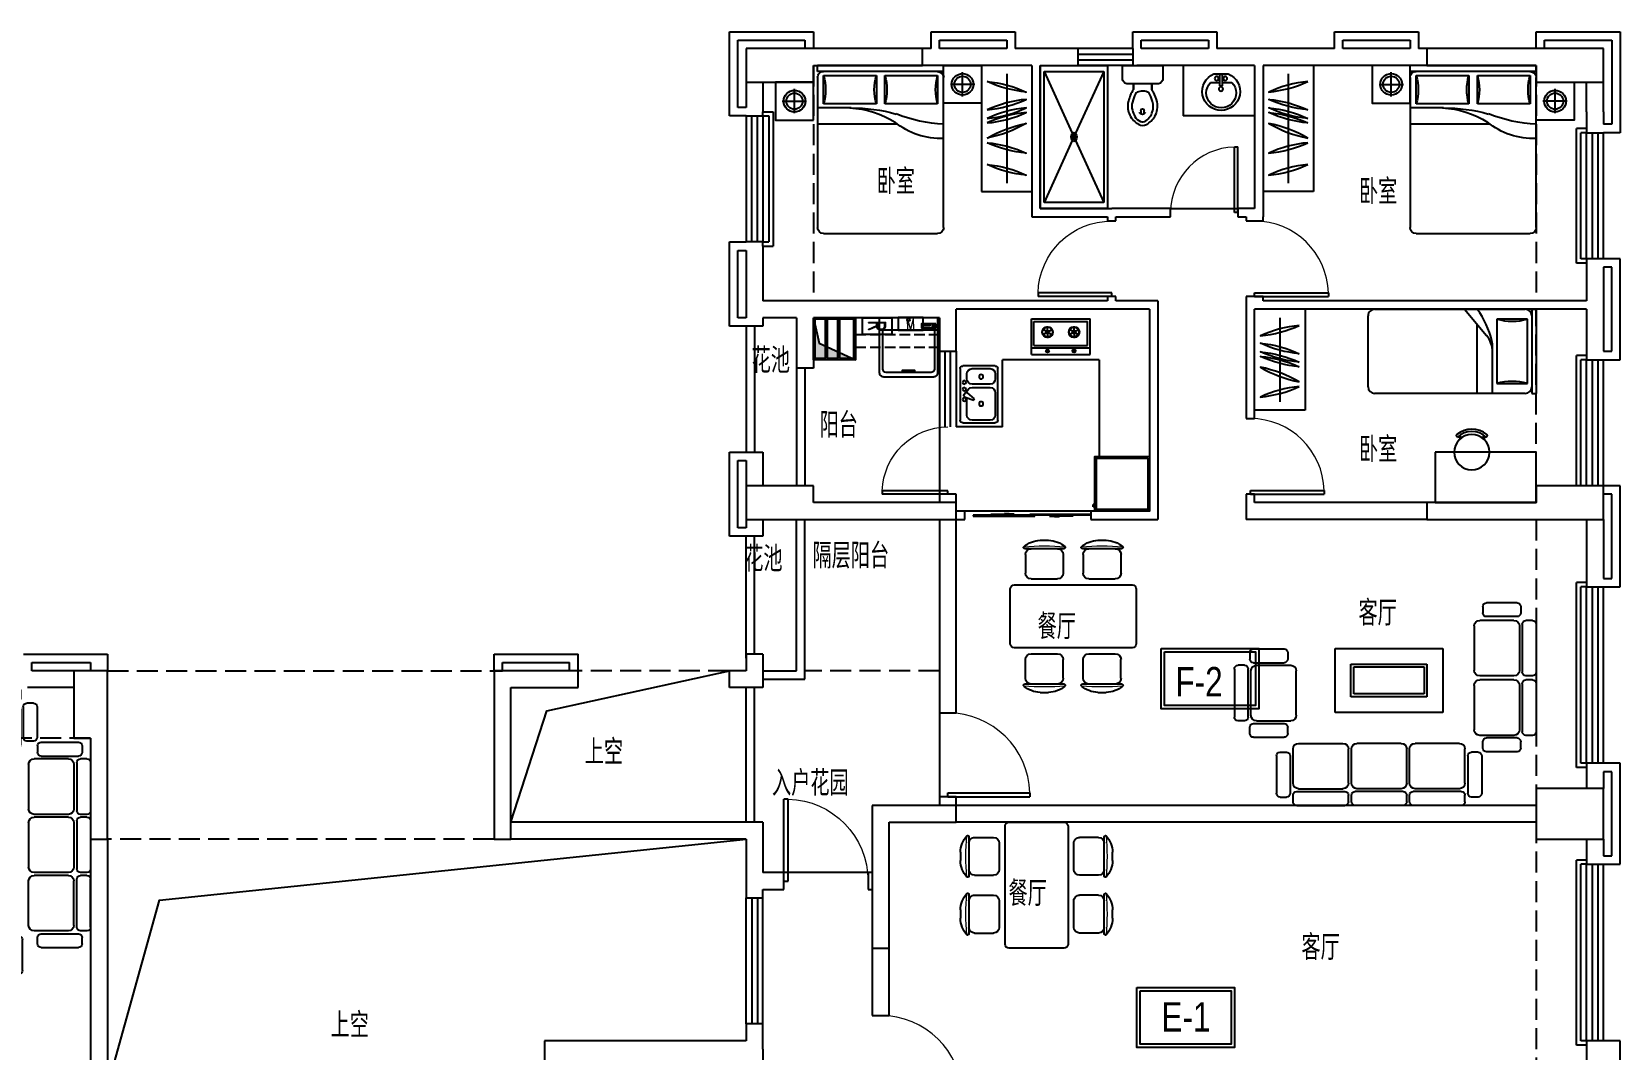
# Model space of a CAD drawing. Extents: x -455524 to -421924, y -543872 to -514072.
# Drawn here: x -443424 to -424524, y -526172 to -514072 of the extents above; entities that cross this region are included whole.
import ezdxf

# ---------------------------------------------------------------- set-up
doc = ezdxf.new("R2010")
doc.units = 0
doc.header["$LTSCALE"] = 1000
doc.header["$MEASUREMENT"] = 0
doc.linetypes.add('DASH', pattern=[0.35, 0.25, -0.1])
doc.layers.get('0').update_dxf_attribs({"linetype": 'CONTINUOUS'})
for name, color, linetype in [('COLUMN', 5, 'CONTINUOUS'), ('FUR', 8, 'CONTINUOUS'), ('LINE', 21, 'CONTINUOUS'), ('LVTRY', 8, 'CONTINUOUS'), ('R_NAME', 255, 'CONTINUOUS'), ('STAIR', 3, 'CONTINUOUS'), ('WALL', 2, 'CONTINUOUS'), ('wall2', 2, 'CONTINUOUS'), ('WINDOW', 3, 'CONTINUOUS'), ('家具', 145, 'CONTINUOUS'), ('户型编号', 7, 'CONTINUOUS'), ('拦杆', 3, 'CONTINUOUS'), ('热水器', 193, 'CONTINUOUS'), ('燃气表', 3, 'CONTINUOUS')]:
    doc.layers.add(name, color=color, linetype=linetype)
doc.styles.add('_ZBHZ', font='zbtxt.shx', dxfattribs={"width": 0.8, "bigfont": 'ZBHZ.shx'})
doc.styles.add('RMD', font='romand.shx', dxfattribs={"width": 0.85})
doc.styles.get("Standard").update_dxf_attribs({"font": 'GBENOR', "bigfont": 'GBCBIG'})

# ---------------------------------------------------------------- blocks, each defined once
blk = doc.blocks.new('A$C75AC3E41')
at = {"layer": 'FUR'}
for p, q in [((847, 3727), (847, 3650)), ((1463, 3771), (891, 3771)), ((1463, 3606), (891, 3606)), ((1507, 3727), (1507, 3650)), ((1554, 3727), (1554, 3650)), ((2170, 3771), (1598, 3771)), ((2170, 3606), (1598, 3606)), ((2214, 3727), (2214, 3650)), ((651, 3543), (651, 3180)), ((695, 3587), (772, 3587)), ((816, 3543), (816, 3180)), ((847, 3507), (847, 3100)), ((1441, 3573), (913, 3573)), ((1507, 3507), (1507, 3100)), ((1554, 3507), (1554, 3100)), ((2148, 3573), (1620, 3573)), ((2214, 3507), (2214, 3100)), ((2259, 3543), (2259, 3180)), ((2380, 3587), (2303, 3587)), ((2424, 3543), (2424, 3180)), ((114, 3079), (114, 3002)), ((603, 3123), (158, 3123)), ((647, 3079), (647, 3002)), ((695, 3136), (772, 3136)), ((1441, 3034), (913, 3034)), ((2148, 3034), (1620, 3034)), ((2380, 3136), (2303, 3136)), ((14, 2880), (14, 2308)), ((58, 2924), (135, 2924)), ((603, 2958), (158, 2958)), ((179, 2880), (179, 2308)), ((213, 2858), (213, 2330)), ((279, 2924), (686, 2924)), ((752, 2858), (752, 2330)), ((1119, 2659), (1119, 1380)), ((1881, 2659), (1119, 2659)), ((1881, 1380), (1881, 2659)), ((1306, 2472), (1306, 1567)), ((1694, 2472), (1306, 2472)), ((1694, 1567), (1694, 2472)), ((1339, 2439), (1339, 1600)), ((1661, 2439), (1339, 2439)), ((1661, 1600), (1661, 2439)), ((14, 2187), (14, 1615)), ((58, 2264), (135, 2264)), ((58, 2231), (135, 2231)), ((179, 2187), (179, 1615)), ((213, 2165), (213, 1637)), ((279, 2264), (686, 2264)), ((279, 2231), (686, 2231)), ((752, 2165), (752, 1637)), ((58, 1573), (135, 1573)), ((58, 1538), (135, 1538)), ((279, 1573), (686, 1573)), ((279, 1538), (686, 1538)), ((1306, 1567), (1694, 1567)), ((1339, 1600), (1661, 1600)), ((14, 922), (14, 1494)), ((179, 922), (179, 1494)), ((213, 944), (213, 1472)), ((752, 944), (752, 1472)), ((1119, 1380), (1881, 1380)), ((58, 878), (135, 878)), ((114, 724), (114, 801)), ((603, 845), (158, 845)), ((279, 878), (686, 878)), ((647, 724), (647, 801)), ((824, 408), (824, 771)), ((868, 815), (945, 815)), ((989, 408), (989, 771)), ((1020, 444), (1020, 851)), ((1086, 917), (1614, 917)), ((1680, 444), (1680, 851)), ((1711, 408), (1711, 771)), ((1832, 815), (1755, 815)), ((1876, 408), (1876, 771)), ((603, 680), (158, 680)), ((1086, 378), (1614, 378)), ((868, 364), (945, 364)), ((1020, 301), (1020, 224)), ((1064, 345), (1636, 345)), ((1680, 301), (1680, 224)), ((1832, 364), (1755, 364)), ((1636, 180), (1064, 180))]:
    blk.add_line(p, q, dxfattribs=at)
for centre, radius, start, end in [((891, 3727), 44, 90, 180), ((891, 3650), 44, 180, 270), ((1463, 3727), 44, 360, 90), ((1463, 3650), 44, 270, 360), ((1598, 3727), 44, 90, 180), ((1598, 3650), 44, 180, 270), ((2170, 3727), 44, 360, 90), ((2170, 3650), 44, 270, 360), ((695, 3543), 44, 90, 180), ((772, 3543), 44, 360, 90), ((913, 3507), 66, 90, 180), ((1441, 3507), 66, 360, 90), ((1620, 3507), 66, 90, 180), ((2148, 3507), 66, 360, 90), ((2303, 3543), 44, 90, 180), ((2380, 3543), 44, 360, 90), ((158, 3079), 44, 90, 180), ((603, 3079), 44, 360, 90), ((695, 3180), 44, 180, 270), ((772, 3180), 44, 270, 360), ((913, 3100), 66, 180, 270), ((1441, 3100), 66, 270, 360), ((1620, 3100), 66, 180, 270), ((2148, 3100), 66, 270, 360), ((2303, 3180), 44, 180, 270), ((2380, 3180), 44, 270, 360), ((58, 2880), 44, 90, 180), ((158, 3002), 44, 180, 270), ((135, 2880), 44, 360, 90), ((279, 2858), 66, 90, 180), ((603, 3002), 44, 270, 360), ((686, 2858), 66, 360, 90), ((58, 2308), 44, 180, 270), ((135, 2308), 44, 270, 360), ((279, 2330), 66, 180, 270), ((686, 2330), 66, 270, 360), ((58, 2187), 44, 90, 180), ((135, 2187), 44, 360, 90), ((279, 2165), 66, 90, 180), ((686, 2165), 66, 360, 90), ((58, 1617), 44, 180, 270), ((58, 1494), 44, 90, 180), ((135, 1617), 44, 270, 360), ((135, 1494), 44, 360, 90), ((279, 1639), 66, 180, 270), ((279, 1472), 66, 90, 180), ((686, 1639), 66, 270, 360), ((686, 1472), 66, 360, 90), ((58, 922), 44, 180, 270), ((158, 801), 44, 90, 180), ((135, 922), 44, 270, 360), ((279, 944), 66, 180, 270), ((603, 801), 44, 360, 90), ((686, 944), 66, 270, 360), ((868, 771), 44, 90, 180), ((945, 771), 44, 360, 90), ((1086, 851), 66, 90, 180), ((1614, 851), 66, 360, 90), ((1755, 771), 44, 90, 180), ((1832, 771), 44, 360, 90), ((158, 724), 44, 180, 270), ((603, 724), 44, 270, 360), ((868, 408), 44, 180, 270), ((945, 408), 44, 270, 360), ((1086, 444), 66, 180, 270), ((1614, 444), 66, 270, 360), ((1755, 408), 44, 180, 270), ((1832, 408), 44, 270, 360), ((1064, 301), 44, 90, 180), ((1064, 224), 44, 180, 270), ((1636, 301), 44, 360, 90), ((1636, 224), 44, 270, 360)]:
    blk.add_arc(centre, radius, start, end, dxfattribs=at)
blk = doc.blocks.new('$PLAN$00000313')
at = {"color": 0, "linetype": 'ByBlock'}
for p, q in [((-2000, 72), (-2000, 1428)), ((-1928, 1500), (-145, 1500)), ((-458, 1428), (-458, 801)), ((-120, 1428), (-458, 1428)), ((-120, 801), (-120, 1428)), ((-72, 1500), (-72, 0)), ((-72, 1500), (0, 1500)), ((0, 1500), (0, 0)), ((-699, 946), (-699, 0)), ((-458, 801), (-120, 801)), ((-458, 699), (-458, 72)), ((-120, 699), (-458, 699)), ((-120, 72), (-120, 699)), ((-506, 398), (-506, 0)), ((-145, 0), (-1928, 0)), ((-458, 72), (-120, 72)), ((-72, 0), (0, 0))]:
    blk.add_line(p, q, dxfattribs=at)
for centre, radius, start, end in [((-1928, 1428), 72.3, 90, 180), ((-18, 1464), 852, 177.5673, 219.5461), ((1073, 1581), 1773, 182.616, 201.4069), ((-289, 2006), 602, 253.7398, 286.2602), ((-145, 1428), 72.3, 0, 90), ((-1574, 344), 1069, 2.229, 32.7075), ((-2367, 420), 1861, 359.3228, 16.0392), ((-289, 223), 602, 73.7398, 106.2602), ((-289, 1277), 602, 253.7398, 286.2602), ((-1928, 72), 72.3, 180, 270), ((-289, -506), 602, 73.7398, 106.2602), ((-145, 72), 72.3, 270, 0)]:
    blk.add_arc(centre, radius, start, end, dxfattribs=at)
blk = doc.blocks.new('$plan$00000279')
for p, q in [((-569, 821), (-109, 821)), ((-389, 921), (-290, 921)), ((117, 821), (577, 821)), ((298, 921), (397, 921)), ((-564, 754), (-564, 529)), ((-114, 754), (-114, 529)), ((122, 754), (122, 529)), ((572, 754), (572, 529)), ((704, 392), (-696, 392)), ((-497, 461), (-182, 461)), ((190, 461), (505, 461)), ((-746, 342), (-746, -308)), ((754, -308), (754, 342)), ((-696, -358), (704, -358)), ((-564, -720), (-564, -495)), ((-182, -427), (-497, -427)), ((-114, -720), (-114, -495)), ((122, -720), (122, -495)), ((505, -427), (190, -427)), ((572, -720), (572, -495)), ((-109, -787), (-569, -787)), ((-290, -887), (-389, -887)), ((577, -787), (117, -787)), ((397, -887), (298, -887))]:
    blk.add_line(p, q)
for centre, radius, start, end in [((-579, 837), 10, 130.7265, 202.67), ((-569, 841), 20, 202.67, 270), ((-379, 606), 316, 91.7651, 130.7265), ((-497, 754), 67.5, 90, 180), ((-300, 606), 316, 49.2735, 88.2349), ((-182, 754), 67.5, 0, 90), ((-109, 841), 20, 270, 337.33), ((-100, 837), 10, 337.33, 49.2735), ((108, 837), 10, 130.7265, 202.67), ((117, 841), 20, 202.67, 270), ((307, 606), 316, 91.7651, 130.7265), ((190, 754), 67.5, 90, 180), ((387, 606), 316, 49.2735, 88.2349), ((505, 754), 67.5, 0, 90), ((577, 841), 20, 270, 337.33), ((587, 837), 10, 337.33, 49.2735), ((-696, 342), 50, 90, 180), ((-497, 529), 67.5, 180, 270), ((-182, 529), 67.5, 270, 0), ((190, 529), 67.5, 180, 270), ((505, 529), 67.5, 270, 0), ((704, 342), 50, 0, 90), ((-696, -308), 50, 180, 270), ((704, -308), 50, 270, 0), ((-497, -495), 67.5, 90, 180), ((-182, -495), 67.5, 0, 90), ((190, -495), 67.5, 90, 180), ((505, -495), 67.5, 0, 90), ((-497, -720), 67.5, 180, 270), ((-182, -720), 67.5, 270, 0), ((190, -720), 67.5, 180, 270), ((505, -720), 67.5, 270, 0), ((-579, -803), 10, 157.33, 229.2735), ((-569, -807), 20, 90, 157.33), ((-379, -572), 316, 229.2735, 268.2349), ((-300, -572), 316, 271.7651, 310.7265), ((-109, -807), 20, 22.67, 90), ((-100, -803), 10, 310.7265, 22.67), ((108, -803), 10, 157.33, 229.2735), ((117, -807), 20, 90, 157.33), ((307, -572), 316, 229.2735, 268.2349), ((387, -572), 316, 271.7651, 310.7265), ((577, -807), 20, 22.67, 90), ((587, -803), 10, 310.7265, 22.67)]:
    blk.add_arc(centre, radius, start, end)
at = {"lineweight": 13}
for centre, start, end in [((-339, -1857), 84.8023, 95.1977), ((347, -1857), 84.8023, 95.1977), ((-339, 1890), 264.8023, 275.1977), ((347, 1890), 264.8023, 275.1977)]:
    blk.add_arc(centre, 2713, start, end, dxfattribs=at)
at = {"width": 0.8, "flags": 9}
for tag in ['XSIZE', 'YSIZE']:
    blk.add_attdef(tag, (0, 0), '', height=0.5, dxfattribs=at)
blk = doc.blocks.new('$plan$00000379')
for p, q in [((-575, 18), (-536, 18)), ((-572, 18), (-572, 18)), ((-536, -22), (-576, -21))]:
    blk.add_line(p, q)
for points in [[(-155, 240, 0.414214), (-220, 175, 0.414214)], [(-220, -175, 0.414214), (-155, -240, 0.414214)]]:
    blk.add_lwpolyline(points, format="xyb")
for points in [[(0, 240), (-155, 240)], [(0, -240), (0, 240)], [(-220, 110), (-285, 110)], [(-220, 175), (-220, -175)], [(-285, -110), (-220, -110)], [(-155, -240), (0, -240)]]:
    blk.add_lwpolyline(points)
for points in [[(-285, -110, -0.082371), (-434, -171, -0.174047), (-592, -152, -0.152847), (-702, -46, -0.25487), (-702, 46, -0.135193), (-607, 144, -0.19268), (-434, 171, -0.066715), (-320, 128, 0.008412), (-285, 110), (-220, 110), (-220, -110)], [(-307, -1, -0.073764), (-317, -64, -0.219411), (-337, -85, -0.018016), (-436, -122, -0.163008), (-533, -122, -0.084559), (-606, -92, -0.185519), (-666, -26, -0.252786), (-658, 39, -0.083694), (-606, 90, -0.078323), (-556, 115, -0.086951), (-477, 126, -0.071278), (-416, 114, -0.021719), (-371, 97, 0.016169), (-337, 83, -0.158768), (-324, 73, -0.168814), (-308, 12)]]:
    blk.add_lwpolyline(points, format="xyb", close=True)
for centre, radius, start, end in [((-549, -3), 33.2, 100.0495, 259.9505), ((-536, -2), 20, 270, 90)]:
    blk.add_arc(centre, radius, start, end)
blk = doc.blocks.new('$plan$00001628')
for p, q in [((-20, 0), (20, 0)), ((20, 0), (20, -150)), ((-23, -104), (-144, -104)), ((-20, -150), (-20, 0)), ((20, -150), (-20, -150)), ((136, -104), (24, -104))]:
    blk.add_line(p, q)
blk.add_lwpolyline([(-97, 9, 5.110404), (92, 9)], format="xyb", close=True)
for centre, radius in [((-57, -52), 26.7), ((0, -190), 27.8), ((57, -52), 26.7)]:
    blk.add_circle(centre, radius)
blk.add_arc((-4, -243), 197, 135.2527, 44.7473)
blk = doc.blocks.new('bed')
at = {"layer": '家具'}
for p, q in [((3756605, -1061231), (3756605, -1060231)), ((3756657, -1060231), (3756605, -1060231)), ((3756657, -1061231), (3756657, -1060231)), ((3756735, -1060231), (3758527, -1060231)), ((3757124, -1060231), (3757124, -1060782)), ((3757306, -1060231), (3757306, -1061049)), ((3756709, -1060348), (3756709, -1061114)), ((3757072, -1060348), (3756709, -1060348)), ((3757072, -1061114), (3757072, -1060348)), ((3758605, -1060309), (3758605, -1061153)), ((3757458, -1061231), (3757198, -1060921)), ((3756657, -1061231), (3756605, -1061231)), ((3756709, -1061114), (3757072, -1061114)), ((3758527, -1061231), (3756735, -1061231))]:
    blk.add_line(p, q, dxfattribs=at)
for centre, radius, start, end in [((3756735, -1060309), 77.9, 90, 180), ((3758527, -1060309), 77.9, 0, 90), ((3756891, -1059725), 649, 253.7398, 286.2602), ((3757436, -1060720), 312, 180, 220.1059), ((3757436, -1060782), 312, 180, 193.3928), ((3758161, -1060610), 1057, 193.3928, 216.0202), ((3756735, -1061153), 77.9, 180, 270), ((3756891, -1061738), 649, 73.7398, 106.2602), ((3758527, -1061153), 77.9, 270, 0)]:
    blk.add_arc(centre, radius, start, end, dxfattribs=at)
blk = doc.blocks.new('$PLAN$00001587')
for p, q in [((-121, 172), (-145, 200)), ((122, 171), (146, 200)), ((-173, 177), (-179, 184)), ((-137, 159), (-161, 187)), ((137, 159), (162, 187)), ((173, 177), (179, 184)), ((210, 4), (210, -4))]:
    blk.add_line(p, q)
at = {"linetype": 'Continuous'}
blk.add_arc((0, 0), 210, 0.9699, 359.0301, dxfattribs=at)
for centre, radius, start, end in [((-165, 197), 20, 129.3676, 223.7793), ((0, -4), 280, 50.6324, 129.3676), ((0, -4), 250, 46.2207, 133.7793), ((165, 197), 20, 316.2207, 50.6324)]:
    blk.add_arc(centre, radius, start, end)
blk = doc.blocks.new('$DorLib2D$00000001')
for p, q in [((0.45, 0.975), (0.5, 0.975)), ((0.45, 0), (0.45, 0.975)), ((0.5, 0), (0.5, 0.975)), ((0.5, 0), (0.45, 0))]:
    blk.add_line(p, q)
at = {"lineweight": 13}
blk.add_arc((0.475, 0), 0.975, 91.4693, 180, dxfattribs=at)
blk = doc.blocks.new('$TCHSYS$WIN2D')
for p, q in [((-0.5, 0.5), (0.5, 0.5)), ((0.5, 0.1667), (-0.5, 0.1667)), ((0.5, -0.1667), (-0.5, -0.1667)), ((-0.5, -0.5), (0.5, -0.5))]:
    blk.add_line(p, q)
blk = doc.blocks.new('$DorLib2D$00000131')
at = {"color": 0, "linetype": 'Continuous'}
for p, q in [((0.15, 0.125), (0.232, 0.197)), ((0.232, 0.197), (0.232, 0.125)), ((-0.5, 0.125), (-0.5, 0)), ((0.019, 0.125), (-0.5, 0.125)), ((-0.5, 0), (0.019, 0)), ((-0.024, 0), (0.5, 0)), ((-0.024, -0.125), (-0.024, 0)), ((0.019, 0), (0.019, 0.125)), ((0.35, 0.125), (0.15, 0.125)), ((0.5, 0), (0.5, -0.125)), ((-0.35, -0.125), (-0.15, -0.125)), ((-0.232, -0.197), (-0.232, -0.125)), ((-0.15, -0.125), (-0.232, -0.197)), ((0.5, -0.125), (-0.024, -0.125))]:
    blk.add_line(p, q, dxfattribs=at)
blk = doc.blocks.new('$plan$00002155')
for p, q in [((-600, 450, 0), (600, 450, 0)), ((-600, -450, 0), (-600, 450, 0)), ((600, 450, 0), (600, -450, 0)), ((-550, 400, 0), (550, 400, 0)), ((-550, 400, 0), (-30.0675, 21.8675, 0)), ((-550, -400, 0), (-550, 400, 0)), ((30.05, 21.8525, 0), (550, 400, 0)), ((550, 400, 0), (550, -400, 0)), ((-25, 0, 0), (25, 0, 0)), ((0, -25, 0), (0, 25, 0)), ((-550, -400, 0), (-29.97, -21.7975, 0)), ((30.6075, -22.26, 0), (550, -400, 0)), ((550, -400, 0), (-550, -400, 0)), ((600, -450, 0), (-600, -450, 0))]:
    blk.add_line(p, q)
for radius in [37.5, 25]:
    blk.add_circle((0, 0, 0), radius)
blk = doc.blocks.new('A$C6A841A3C')
blk.add_hatch(color=256).paths.add_polyline_path([(20, 50), (87, 353), (520, 550), (20, 550)])
at = {"linetype": 'ByBlock'}
for points in [[(20, 50), (520, 50), (520, 550), (20, 550)], [(38, 532), (165, 532), (165, 68), (38, 68)], [(184, 532), (311, 532), (311, 68), (184, 68)], [(329, 532), (502, 532), (502, 68), (329, 68)]]:
    blk.add_lwpolyline(points, close=True, dxfattribs=at)
blk.add_lwpolyline([(20, 50), (87, 353), (520, 550), (20, 550)], close=True)
blk = doc.blocks.new('A$C4C875361')
blk.add_line((4, 561), (687, 561))
blk.add_lwpolyline([(640, 0), (50, 0, -0.414214), (0, 50), (0, 706), (690, 706), (690, 50, -0.414214)], format="xyb", close=True)
for points in [[(668, 634), (497, 634), (497, 586), (668, 586)], [(508, 620), (522, 620), (522, 607), (508, 607)], [(534, 620), (547, 620), (547, 607), (534, 607)], [(558, 620), (572, 620), (572, 607), (558, 607)], [(584, 620), (598, 620), (598, 607), (584, 607)], [(626, 596), (654, 596), (654, 626), (626, 626)]]:
    blk.add_lwpolyline(points, close=True)
blk.add_lwpolyline([(652, 561), (652, 95, -0.414214), (612, 55), (78, 55, -0.414214), (38, 95), (38, 561)], format="xyb")
blk.add_lwpolyline([(274, 55), (274, 82), (345, 82), (416, 82), (416, 55)])
blk.add_circle((345, 680), 16)
blk = doc.blocks.new('RSQ')
blk.add_lwpolyline([(0, 200), (350, 200), (350, 0), (0, 0)], close=True)
at = {"style": 'RMD', "width": 0.8}
blk.add_text('R', height=200, rotation=270.591, dxfattribs=at).set_placement((73, 171))
blk = doc.blocks.new('燃气')
at = {"layer": '燃气表'}
blk.add_lwpolyline([(109648, 117774), (109948, 117774), (109948, 117924), (109648, 117924)], close=True, dxfattribs=at)
at = {"layer": '燃气表', "style": 'RMD', "width": 0.8}
blk.add_text('M', height=130, rotation=0.591, dxfattribs=at).set_placement((109741, 117783))
blk = doc.blocks.new('A$C1D296921')
for p, q in [((570, 650), (570, 670)), ((600, 670), (570, 670)), ((600, 650), (600, 670))]:
    blk.add_line(p, q)
for points in [[(0, 0), (650, 0), (650, 650), (0, 650)], [(20, 20), (630, 20), (630, 630), (20, 630)]]:
    blk.add_lwpolyline(points, close=True)
blk = doc.blocks.new('A$C70047E59')
for p, q in [((0, 700), (0, 0)), ((0, 700), (424, 700)), ((80, 700), (80, 0)), ((110, 670), (110, 30)), ((110, 670), (394, 670)), ((258, 524), (232, 570)), ((277, 524), (304, 570)), ((394, 670), (394, 30)), ((424, 700), (424, 0)), ((249, 508), (196, 508)), ((258, 491), (232, 445)), ((277, 491), (304, 445)), ((287, 508), (340, 508)), ((249, 192), (196, 192)), ((258, 209), (232, 255)), ((277, 209), (304, 255)), ((287, 192), (340, 192)), ((0, 0), (424, 0)), ((110, 30), (394, 30)), ((258, 176), (232, 130)), ((277, 176), (304, 130))]:
    blk.add_line(p, q)
for centre, radius in [((268, 508), 63.8), ((44, 508), 18.8), ((44, 508), 13.8), ((268, 508), 58.8), ((268, 508), 18.8), ((268, 508), 13.8), ((44, 192), 18.8), ((44, 192), 13.8), ((268, 192), 63.8), ((268, 192), 58.8), ((268, 192), 18.8), ((268, 192), 13.8)]:
    blk.add_circle(centre, radius)
blk = doc.blocks.new('$plan$00000349')
at = {"color": 0, "linetype": 'ByBlock'}
for p, q in [((-307, 0), (307, 0)), ((-338, -419), (-338, -31)), ((-307, -143), (-307, -358)), ((-184, -82), (-245, -82)), ((-123, -358), (-123, -143)), ((-82, -143), (-82, -358)), ((53, -173), (-18, -87)), ((2, -48), (-12, -57)), ((31, -59), (70, -163)), ((245, -82), (40, -82)), ((70, -163), (53, -173)), ((307, -358), (307, -143)), ((337, -31), (337, -419)), ((307, -450), (-307, -450)), ((-245, -419), (-184, -419)), ((-20, -419), (245, -419))]:
    blk.add_line(p, q, dxfattribs=at)
for centre, radius in [((-143, -51), 20.5), ((-61, -51), 20.5), ((61, -51), 20.5), ((-210, -251), 25.6), ((112, -251), 25.6)]:
    blk.add_circle(centre, radius, dxfattribs=at)
for centre, radius, start, end in [((-307, -31), 30.7, 90, 180), ((307, -31), 30.7, 0, 90), ((-245, -143), 61.4, 90, 180), ((-184, -143), 61.4, 0, 90), ((-20, -143), 61.4, 90, 180), ((-2, -74), 20.5, 120, 219.4623), ((12, -66), 20.5, 20.5377, 120), ((245, -143), 61.4, 0, 90), ((-245, -358), 61.4, 180, 270), ((-184, -358), 61.4, 270, 0), ((-20, -358), 61.4, 180, 270), ((245, -358), 61.4, 270, 0), ((-307, -419), 30.7, 180, 270), ((307, -419), 30.7, 270, 0)]:
    blk.add_arc(centre, radius, start, end, dxfattribs=at)

msp = doc.modelspace()

# ---------------------------------------------------------------- linework, layer by layer
at = {"layer": 'COLUMN', "linetype": 'ByBlock'}
for p, q in [((-432824.3, -514271.6), (-434924.3, -514271.6)), ((-434924.3, -514271.6), (-434924.3, -514671.6)), ((-432824.3, -514471.6), (-432824.3, -514271.6)), ((-424724.3, -514271.6), (-426824.3, -514271.6)), ((-426824.3, -514271.6), (-426824.3, -514471.6)), ((-424724.3, -514671.6), (-424724.3, -514271.6)), ((-434124.3, -514471.6), (-432824.3, -514471.6)), ((-434124.3, -514671.6), (-434124.3, -514471.6)), ((-426824.3, -514471.6), (-425524.3, -514471.6)), ((-425524.3, -514471.6), (-425524.3, -514671.6)), ((-434924.3, -514671.6), (-434124.3, -514671.6)), ((-425524.3, -514671.6), (-424724.3, -514671.6)), ((-434924.3, -519471.6), (-434924.3, -519871.6)), ((-434124.3, -519471.6), (-434924.3, -519471.6)), ((-434124.3, -519671.6), (-434124.3, -519471.6)), ((-424724.3, -519471.6), (-425524.3, -519471.6)), ((-425524.3, -519471.6), (-425524.3, -519671.6)), ((-424724.3, -519871.6), (-424724.3, -519471.6)), ((-432424.3, -519671.6), (-434124.3, -519671.6)), ((-432424.3, -519871.6), (-432424.3, -519671.6)), ((-425524.3, -519671.6), (-426824.3, -519671.6)), ((-426824.3, -519671.6), (-426824.3, -519871.6)), ((-434924.3, -519871.6), (-432424.3, -519871.6)), ((-426824.3, -519871.6), (-424724.3, -519871.6)), ((-442524.3, -521671.6), (-442924.3, -521671.6)), ((-442924.3, -521671.6), (-442924.3, -522471.6)), ((-442524.3, -523671.6), (-442524.3, -521671.6)), ((-442924.3, -522471.6), (-442724.3, -522471.6)), ((-442724.3, -522471.6), (-442724.3, -523671.6)), ((-425524.3, -523071.6), (-425524.3, -523671.6)), ((-424724.3, -523071.6), (-425524.3, -523071.6)), ((-424724.3, -523671.6), (-424724.3, -523071.6)), ((-442724.3, -523671.6), (-442524.3, -523671.6)), ((-425524.3, -523671.6), (-424724.3, -523671.6))]:
    msp.add_line(p, q, dxfattribs=at)
at = {"layer": 'COLUMN'}
for p, q in [((-436924.3, -521671.6), (-437924.3, -521671.6)), ((-437924.3, -521671.6), (-437924.3, -523671.6)), ((-436924.3, -521871.6), (-436924.3, -521671.6)), ((-437724.3, -523671.6), (-437724.3, -521871.6)), ((-437724.3, -521871.6), (-436924.3, -521871.6)), ((-432424.3, -523271.6), (-433424.3, -523271.6)), ((-433424.3, -523271.6), (-433424.3, -524971.6)), ((-432424.3, -523471.6), (-432424.3, -523271.6)), ((-433224.3, -524971.6), (-433224.3, -523471.6)), ((-433224.3, -523471.6), (-432424.3, -523471.6)), ((-437924.3, -523671.6), (-437724.3, -523671.6)), ((-433424.3, -524971.6), (-433224.3, -524971.6))]:
    msp.add_line(p, q, dxfattribs=at)
at = {"layer": 'LINE', "linetype": 'DASH'}
for p, q in [((-435124.3, -521671.6), (-436924.3, -521671.6)), ((-432624.3, -521671.6), (-434224.3, -521671.6))]:
    msp.add_line(p, q, dxfattribs=at)
at = {"layer": 'LINE', "linetype": 'ByBlock'}
for points in [[(-437724.3, -523471.6), (-437297.3, -522148.5), (-435124.3, -521671.6)], [(-442524.3, -526621.6), (-441904.9, -524400.7), (-434924.3, -523671.6)]]:
    msp.add_lwpolyline(points, dxfattribs=at)
at = {"layer": 'LVTRY', "linetype": 'ByBlock'}
for p, q in [((-429724.3, -514471.6), (-429724.3, -515071.6)), ((-428874.3, -515071.6), (-429724.3, -515071.6)), ((-430724.3, -517971.6), (-431874.3, -517971.6)), ((-431874.3, -518771.6), (-431874.3, -517971.6)), ((-430724.3, -517971.6), (-430724.3, -519121.6)), ((-431874.3, -518771.6), (-432424.3, -518771.6))]:
    msp.add_line(p, q, dxfattribs=at)
at = {"layer": 'LVTRY', "linetype": 'DASH', "ltscale": 0.5}
for p, q in [((-433624.3, -517671.6), (-432624.3, -517671.6)), ((-433624.3, -517821.6), (-432624.3, -517821.6))]:
    msp.add_line(p, q, dxfattribs=at)
at = {"layer": 'STAIR', "linetype": 'ByBlock'}
for p, q in [((-434924.3, -517571.6), (-434924.3, -519071.6)), ((-434824.3, -517571.6), (-434824.3, -519071.6)), ((-434324.3, -518071.6), (-434324.3, -519471.6)), ((-434224.3, -518071.6), (-434224.3, -519471.6)), ((-434324.3, -521671.6), (-434324.3, -519871.6)), ((-434224.3, -521771.6), (-434224.3, -519871.6)), ((-434924.3, -521521.6), (-434924.3, -520071.6)), ((-434824.3, -521471.6), (-434824.3, -520071.6)), ((-434724.3, -521671.6), (-434324.3, -521671.6)), ((-434724.3, -521771.6), (-434224.3, -521771.6)), ((-434924.3, -523471.6), (-434924.3, -521871.6)), ((-434824.3, -523471.6), (-434824.3, -521871.6))]:
    msp.add_line(p, q, dxfattribs=at)
at = {"layer": 'STAIR', "linetype": 'DASH'}
for p, q in [((-442524.3, -521671.6), (-437824.3, -521671.6)), ((-437924.3, -523671.6), (-442524.3, -523671.6))]:
    msp.add_line(p, q, dxfattribs=at)
at = {"layer": 'WALL'}
for p, q in [((-435124.3, -514071.6), (-434124.3, -514071.6)), ((-435124.3, -515071.6), (-435124.3, -514071.6)), ((-434124.3, -514071.6), (-434124.3, -514271.6)), ((-432724.3, -514271.6), (-432724.3, -514071.6)), ((-432724.3, -514071.6), (-431724.3, -514071.6)), ((-431724.3, -514071.6), (-431724.3, -514271.6)), ((-430324.3, -514071.6), (-429324.3, -514071.6)), ((-430324.3, -514271.6), (-430324.3, -514071.6)), ((-429324.3, -514071.6), (-429324.3, -514271.6)), ((-427924.3, -514271.6), (-427924.3, -514071.6)), ((-427924.3, -514071.6), (-426924.3, -514071.6)), ((-426924.3, -514071.6), (-426924.3, -514271.6)), ((-425524.3, -514071.6), (-424524.3, -514071.6)), ((-425524.3, -514271.6), (-425524.3, -514071.6)), ((-424524.3, -514071.6), (-424524.3, -515271.6)), ((-435024.3, -514171.6), (-434224.3, -514171.6)), ((-435024.3, -514971.6), (-435024.3, -514171.6)), ((-434224.3, -514171.6), (-434224.3, -514271.6)), ((-432624.3, -514271.6), (-432624.3, -514171.6)), ((-432624.3, -514171.6), (-431824.3, -514171.6)), ((-431824.3, -514171.6), (-431824.3, -514271.6)), ((-430224.3, -514171.6), (-429424.3, -514171.6)), ((-430224.3, -514271.6), (-430224.3, -514171.6)), ((-429424.3, -514171.6), (-429424.3, -514271.6)), ((-427824.3, -514271.6), (-427824.3, -514171.6)), ((-427824.3, -514171.6), (-427024.3, -514171.6)), ((-427024.3, -514171.6), (-427024.3, -514271.6)), ((-425424.3, -514171.6), (-424624.3, -514171.6)), ((-425424.3, -514271.6), (-425424.3, -514171.6)), ((-424624.3, -514171.6), (-424624.3, -515171.6)), ((-432724.3, -514271.6), (-432824.3, -514271.6)), ((-431824.3, -514271.6), (-432624.3, -514271.6)), ((-431474.3, -514271.6), (-431724.3, -514271.6)), ((-430974.3, -514271.6), (-431474.3, -514271.6)), ((-430974.3, -514471.6), (-430974.3, -514271.6)), ((-430324.3, -514271.6), (-430324.3, -514471.6)), ((-429424.3, -514271.6), (-430224.3, -514271.6)), ((-428824.3, -514271.6), (-429324.3, -514271.6)), ((-427924.3, -514271.6), (-428824.3, -514271.6)), ((-427024.3, -514271.6), (-427824.3, -514271.6)), ((-426824.3, -514271.6), (-426924.3, -514271.6)), ((-432674.3, -514471.6), (-432824.3, -514471.6)), ((-431774.3, -514471.6), (-432674.3, -514471.6)), ((-431524.3, -514471.6), (-431774.3, -514471.6)), ((-431524.3, -514471.6), (-431524.3, -516271.6)), ((-431424.3, -514471.6), (-431424.3, -516171.6)), ((-431424.3, -514471.6), (-430974.3, -514471.6)), ((-430324.3, -514471.6), (-430274.3, -514471.6)), ((-429374.3, -514471.6), (-430274.3, -514471.6)), ((-428874.3, -514471.6), (-429374.3, -514471.6)), ((-428874.3, -514471.6), (-428874.3, -516171.6)), ((-428774.3, -514471.6), (-428774.3, -516271.6)), ((-427874.3, -514471.6), (-428774.3, -514471.6)), ((-426974.3, -514471.6), (-427874.3, -514471.6)), ((-426824.3, -514471.6), (-426974.3, -514471.6)), ((-434924.3, -514671.6), (-434924.3, -514971.6)), ((-434724.3, -514671.6), (-434724.3, -515021.6)), ((-424924.3, -515021.6), (-424924.3, -514671.6)), ((-424724.3, -515021.6), (-424724.3, -514671.6)), ((-434924.3, -514971.6), (-435024.3, -514971.6)), ((-434724.3, -515071.6), (-434724.3, -515021.6)), ((-424924.3, -515021.6), (-424924.3, -515221.6)), ((-424724.3, -515021.6), (-424724.3, -515171.6)), ((-434924.3, -515071.6), (-435124.3, -515071.6)), ((-434924.3, -515071.6), (-434724.3, -515071.6)), ((-424624.3, -515171.6), (-424724.3, -515171.6)), ((-424924.3, -515221.6), (-424924.3, -515271.6)), ((-424924.3, -515271.6), (-424724.3, -515271.6)), ((-424524.3, -515271.6), (-424724.3, -515271.6)), ((-431524.3, -516271.6), (-430624.3, -516271.6)), ((-431424.3, -516171.6), (-430574.3, -516171.6)), ((-430624.3, -516271.6), (-430624.3, -516321.6)), ((-430624.3, -516321.6), (-430524.3, -516321.6)), ((-429874.3, -516171.6), (-430574.3, -516171.6)), ((-430524.3, -516321.6), (-430524.3, -516271.6)), ((-430524.3, -516271.6), (-429874.3, -516271.6)), ((-429874.3, -516271.6), (-429874.3, -516171.6)), ((-428874.3, -516171.6), (-429074.3, -516171.6)), ((-429074.3, -516171.6), (-429074.3, -516271.6)), ((-429074.3, -516271.6), (-428974.3, -516271.6)), ((-428974.3, -516271.6), (-428974.3, -516321.6)), ((-428974.3, -516321.6), (-428774.3, -516321.6)), ((-428874.3, -516171.6), (-428874.3, -516171.6)), ((-428774.3, -516321.6), (-428774.3, -516271.6)), ((-428774.3, -516271.6), (-428774.3, -516271.6)), ((-435124.3, -517571.6), (-435124.3, -516571.6)), ((-435124.3, -516571.6), (-434924.3, -516571.6)), ((-435024.3, -517471.6), (-435024.3, -516671.6)), ((-435024.3, -516671.6), (-434924.3, -516671.6)), ((-434724.3, -516571.6), (-434924.3, -516571.6)), ((-434924.3, -516671.6), (-434924.3, -517371.6)), ((-434724.3, -516621.6), (-434724.3, -516571.6)), ((-434724.3, -516621.6), (-434724.3, -517271.6)), ((-424724.3, -516771.6), (-424924.3, -516771.6)), ((-424924.3, -516771.6), (-424924.3, -516821.6)), ((-424924.3, -516821.6), (-424924.3, -517271.6)), ((-424524.3, -516771.6), (-424724.3, -516771.6)), ((-424624.3, -516871.6), (-424724.3, -516871.6)), ((-424724.3, -516871.6), (-424724.3, -517321.6)), ((-424624.3, -517871.6), (-424624.3, -516871.6)), ((-424524.3, -517971.6), (-424524.3, -516771.6)), ((-432524.3, -517271.6), (-434724.3, -517271.6)), ((-430624.3, -517271.6), (-432524.3, -517271.6)), ((-430524.3, -517221.6), (-430624.3, -517221.6)), ((-430624.3, -517221.6), (-430624.3, -517271.6)), ((-430524.3, -517271.6), (-430524.3, -517221.6)), ((-430024.3, -517271.6), (-430524.3, -517271.6)), ((-430024.3, -517271.6), (-430024.3, -519871.6)), ((-428774.3, -517221.6), (-428974.3, -517221.6)), ((-428974.3, -517221.6), (-428974.3, -517271.6)), ((-428974.3, -517271.6), (-428974.3, -518671.6)), ((-428974.3, -517271.6), (-428974.3, -517271.6)), ((-428774.3, -517271.6), (-428774.3, -517221.6)), ((-424924.3, -517271.6), (-428774.3, -517271.6)), ((-434924.3, -517471.6), (-435024.3, -517471.6)), ((-434924.3, -517371.6), (-434924.3, -517471.6)), ((-434724.3, -517471.6), (-434724.3, -517571.6)), ((-434324.3, -517471.6), (-434724.3, -517471.6)), ((-434324.3, -517471.6), (-434324.3, -518071.6)), ((-432624.3, -517471.6), (-434124.3, -517471.6)), ((-434124.3, -517471.6), (-434124.3, -518071.6)), ((-432624.3, -517471.6), (-432624.3, -517871.6)), ((-432424.3, -517871.6), (-432424.3, -517371.6)), ((-430574.3, -517371.6), (-432424.3, -517371.6)), ((-430124.3, -517371.6), (-430574.3, -517371.6)), ((-430124.3, -517371.6), (-430124.3, -519771.6)), ((-428874.3, -518671.6), (-428874.3, -517371.6)), ((-424924.3, -517371.6), (-428874.3, -517371.6)), ((-428874.3, -517371.6), (-428874.3, -517371.6)), ((-424924.3, -517371.6), (-424924.3, -517521.6)), ((-424724.3, -517321.6), (-424724.3, -517521.6)), ((-434724.3, -517571.6), (-435124.3, -517571.6)), ((-424924.3, -517521.6), (-424924.3, -517921.6)), ((-424724.3, -517521.6), (-424724.3, -517871.6)), ((-432624.3, -517871.6), (-432424.3, -517871.6)), ((-424924.3, -517921.6), (-424924.3, -517971.6)), ((-424924.3, -517971.6), (-424724.3, -517971.6)), ((-424724.3, -517871.6), (-424624.3, -517871.6)), ((-424724.3, -517971.6), (-424524.3, -517971.6)), ((-434124.3, -518071.6), (-434324.3, -518071.6)), ((-428974.3, -518671.6), (-428874.3, -518671.6)), ((-435124.3, -520071.6), (-435124.3, -519071.6)), ((-435124.3, -519071.6), (-434724.3, -519071.6)), ((-435024.3, -519971.6), (-435024.3, -519171.6)), ((-435024.3, -519171.6), (-434924.3, -519171.6)), ((-434924.3, -519171.6), (-434924.3, -519471.6)), ((-434724.3, -519071.6), (-434724.3, -519471.6)), ((-424524.3, -519471.6), (-424724.3, -519471.6)), ((-424524.3, -520671.6), (-424524.3, -519471.6)), ((-432424.3, -519571.6), (-432624.3, -519571.6)), ((-432624.3, -519571.6), (-432624.3, -519671.6)), ((-432424.3, -519671.6), (-432424.3, -519571.6)), ((-428874.3, -519571.6), (-428974.3, -519571.6)), ((-428974.3, -519571.6), (-428974.3, -519871.6)), ((-428874.3, -519671.6), (-428874.3, -519571.6)), ((-426824.3, -519671.6), (-428874.3, -519671.6)), ((-424624.3, -519571.6), (-424724.3, -519571.6)), ((-424624.3, -520571.6), (-424624.3, -519571.6)), ((-434924.3, -519871.6), (-434924.3, -519971.6)), ((-434724.3, -519871.6), (-434724.3, -520071.6)), ((-432624.3, -519871.6), (-432624.3, -522171.6)), ((-432324.3, -519771.6), (-432424.3, -519771.6)), ((-432424.3, -522171.6), (-432424.3, -519871.6)), ((-432424.3, -519871.6), (-432324.3, -519871.6)), ((-432324.3, -519871.6), (-432324.3, -519771.6)), ((-430124.3, -519771.6), (-430824.3, -519771.6)), ((-430824.3, -519771.6), (-430824.3, -519871.6)), ((-430824.3, -519871.6), (-430024.3, -519871.6)), ((-426824.3, -519871.6), (-428974.3, -519871.6)), ((-424924.3, -519871.6), (-424924.3, -520021.6)), ((-424724.3, -519871.6), (-424724.3, -520021.6)), ((-434724.3, -520071.6), (-435124.3, -520071.6)), ((-434924.3, -519971.6), (-435024.3, -519971.6)), ((-424924.3, -520021.6), (-424924.3, -520621.6)), ((-424724.3, -520021.6), (-424724.3, -520571.6)), ((-424924.3, -520621.6), (-424924.3, -520671.6)), ((-424924.3, -520671.6), (-424724.3, -520671.6)), ((-424724.3, -520571.6), (-424624.3, -520571.6)), ((-424724.3, -520671.6), (-424524.3, -520671.6)), ((-443524.3, -521471.6), (-442524.3, -521471.6)), ((-443424.3, -521671.6), (-443424.3, -521571.6)), ((-443424.3, -521571.6), (-442724.3, -521571.6)), ((-442724.3, -521571.6), (-442724.3, -521671.6)), ((-442524.3, -521471.6), (-442524.3, -521671.6)), ((-437924.3, -521471.6), (-436924.3, -521471.6)), ((-437924.3, -521671.6), (-437924.3, -521471.6)), ((-437824.3, -521571.6), (-437024.3, -521571.6)), ((-437824.3, -521671.6), (-437824.3, -521571.6)), ((-437024.3, -521671.6), (-437024.3, -521571.6)), ((-436924.3, -521671.6), (-436924.3, -521471.6)), ((-434924.3, -521471.6), (-434924.3, -521671.6)), ((-434724.3, -521471.6), (-434924.3, -521471.6)), ((-434724.3, -521471.6), (-434724.3, -521871.6)), ((-442924.3, -521671.6), (-443424.3, -521671.6)), ((-434924.3, -521671.6), (-435124.3, -521671.6)), ((-435124.3, -521871.6), (-435124.3, -521671.6)), ((-442924.3, -521871.6), (-443474.3, -521871.6)), ((-434724.3, -521871.6), (-435124.3, -521871.6)), ((-432624.3, -522171.6), (-432424.3, -522171.6)), ((-424724.3, -522771.6), (-424924.3, -522771.6)), ((-424924.3, -522771.6), (-424924.3, -522821.6)), ((-424524.3, -522771.6), (-424724.3, -522771.6)), ((-424524.3, -523971.6), (-424524.3, -522771.6)), ((-424924.3, -522821.6), (-424924.3, -523071.6)), ((-424624.3, -522871.6), (-424724.3, -522871.6)), ((-424724.3, -522871.6), (-424724.3, -523071.6)), ((-424624.3, -523871.6), (-424624.3, -522871.6)), ((-432424.3, -523171.6), (-432624.3, -523171.6)), ((-432624.3, -523171.6), (-432624.3, -523271.6)), ((-432424.3, -523271.6), (-432424.3, -523171.6)), ((-425524.3, -523271.6), (-432424.3, -523271.6)), ((-434724.3, -523471.6), (-437724.3, -523471.6)), ((-434724.3, -523471.6), (-434724.3, -524071.6)), ((-425524.3, -523471.6), (-432424.3, -523471.6)), ((-442724.3, -523671.6), (-442724.3, -526771.6)), ((-442524.3, -523671.6), (-442524.3, -526771.6)), ((-434924.3, -523671.6), (-437724.3, -523671.6)), ((-434924.3, -523671.6), (-434924.3, -524171.6)), ((-424924.3, -523671.6), (-424924.3, -523921.6)), ((-424724.3, -523671.6), (-424724.3, -523871.6)), ((-424724.3, -523871.6), (-424624.3, -523871.6)), ((-434474.3, -524071.6), (-434724.3, -524071.6)), ((-434474.3, -524271.6), (-434474.3, -524071.6)), ((-433424.3, -524071.6), (-433474.3, -524071.6)), ((-433474.3, -524071.6), (-433474.3, -524271.6)), ((-424924.3, -523921.6), (-424924.3, -523971.6)), ((-424924.3, -523971.6), (-424724.3, -523971.6)), ((-424724.3, -523971.6), (-424524.3, -523971.6)), ((-434924.3, -524171.6), (-434924.3, -524371.6)), ((-434724.3, -524271.6), (-434474.3, -524271.6)), ((-434724.3, -524371.6), (-434724.3, -524271.6)), ((-433474.3, -524271.6), (-433424.3, -524271.6)), ((-434924.3, -524371.6), (-434724.3, -524371.6)), ((-433424.3, -524971.6), (-433424.3, -525771.6)), ((-433224.3, -525771.6), (-433224.3, -524971.6)), ((-433424.3, -525771.6), (-433224.3, -525771.6)), ((-434724.3, -525871.6), (-434924.3, -525871.6)), ((-434924.3, -525871.6), (-434924.3, -526071.6)), ((-434724.3, -526171.6), (-434724.3, -525871.6)), ((-434924.3, -526071.6), (-437324.3, -526071.6)), ((-437324.3, -526071.6), (-437324.3, -526771.6)), ((-434724.3, -526171.6), (-434724.3, -526771.6)), ((-424724.3, -526071.6), (-424924.3, -526071.6)), ((-424924.3, -526071.6), (-424924.3, -526121.6)), ((-424924.3, -526121.6), (-424924.3, -526671.6)), ((-424524.3, -526071.6), (-424724.3, -526071.6)), ((-424524.3, -526871.6), (-424524.3, -526071.6))]:
    msp.add_line(p, q, dxfattribs=at)
at = {"layer": 'wall2', "linetype": 'ByBlock'}
for p, q in [((-435124.3, -514071.6), (-435124.3, -514071.6)), ((-435124.3, -514071.6), (-435124.3, -514071.6)), ((-426874.3, -514271.6), (-426874.3, -514271.6)), ((-424924.3, -517571.6), (-424924.3, -517571.6))]:
    msp.add_line(p, q, dxfattribs=at)
at = {"layer": 'WINDOW', "linetype": 'DASH'}
for p, q in [((-434124.3, -514471.6), (-434124.3, -517271.6)), ((-434124.3, -514471.6), (-434124.3, -517271.6)), ((-425524.3, -514471.6), (-425524.3, -517271.6)), ((-425524.3, -519671.6), (-425524.3, -517371.6)), ((-425524.3, -519871.6), (-425524.3, -523271.6)), ((-442724.3, -522471.6), (-446124.3, -522471.6)), ((-425524.3, -523471.6), (-425524.3, -526871.6))]:
    msp.add_line(p, q, dxfattribs=at)
at = {"layer": 'WINDOW'}
for p, q in [((-429874.3, -516171.6), (-429074.3, -516171.6)), ((-432624.3, -518771.6), (-432624.3, -519571.6)), ((-430824.3, -519771.6), (-432324.3, -519771.6)), ((-432624.3, -522171.6), (-432624.3, -523171.6)), ((-433474.3, -524071.6), (-434474.3, -524071.6))]:
    msp.add_line(p, q, dxfattribs=at)
at = {"layer": '家具'}
for p, q in [((-432349.3, -514841.2), (-432349.3, -514551.9)), ((-432124.3, -514471.6), (-432124.3, -515971.6)), ((-431824.3, -514571.6), (-431824.3, -515871.6)), ((-428474.3, -514571.6), (-428474.3, -515871.6)), ((-428174.3, -514471.6), (-428174.3, -515971.6)), ((-427249.3, -514841.2), (-427249.3, -514551.9)), ((-434349.3, -515041.2), (-434349.3, -514751.9)), ((-432204.6, -514696.6), (-432493.9, -514696.6)), ((-427393.9, -514696.6), (-427104.6, -514696.6)), ((-425299.3, -515041.2), (-425299.3, -514751.9)), ((-434493.9, -514896.6), (-434204.6, -514896.6)), ((-425154.6, -514896.6), (-425443.9, -514896.6)), ((-432124.3, -515971.6), (-431524.3, -515971.6)), ((-428174.3, -515971.6), (-428774.3, -515971.6)), ((-428574.3, -517471.6), (-428574.3, -518471.6)), ((-428274.3, -517371.6), (-428274.3, -518571.6)), ((-428274.3, -518571.6), (-428874.3, -518571.6))]:
    msp.add_line(p, q, dxfattribs=at)
for points in [[(-432574.3, -514921.6), (-432574.3, -514471.6), (-432124.3, -514471.6), (-432124.3, -514921.6)], [(-427024.3, -514921.6), (-427024.3, -514471.6), (-427474.3, -514471.6), (-427474.3, -514921.6)], [(-434124.3, -515121.6), (-434124.3, -514671.6), (-434574.3, -514671.6), (-434574.3, -515121.6)], [(-425524.3, -515121.6), (-425524.3, -514671.6), (-425074.3, -514671.6), (-425074.3, -515121.6)], [(-426724.3, -519071.6), (-426724.3, -519671.6), (-425524.3, -519671.6), (-425524.3, -519071.6)]]:
    msp.add_lwpolyline(points, close=True, dxfattribs=at)
for points in [[(-432056.1, -514663.8, -0.0848221), (-431592.4, -514788, -0.0848221)], [(-428242.4, -514663.8, 0.0848221), (-428706.1, -514788, 0.0848221)], [(-432056.1, -515000, 0.0848221), (-431592.4, -514875.7, 0.0848221)], [(-432056.1, -515101.4, 0.0848221), (-431592.4, -514977.2, 0.0848221)], [(-428242.4, -515000, -0.0848221), (-428706.1, -514875.7, -0.0848221)], [(-428242.4, -515101.4, -0.0848221), (-428706.1, -514977.2, -0.0848221)], [(-432056.1, -515155.9, 0.0848221), (-431592.4, -515031.7, 0.0848221)], [(-432056.1, -515336.3, -0.0821119), (-431592.4, -515160.5, -0.0821119)], [(-428242.4, -515155.9, -0.0848221), (-428706.1, -515031.7, -0.0848221)], [(-428242.4, -515336.3, 0.0821119), (-428706.1, -515160.5, 0.0821119)], [(-432056.1, -515391, -0.0848221), (-431592.4, -515515.2, -0.0848221)], [(-428242.4, -515391, 0.0848221), (-428706.1, -515515.2, 0.0848221)], [(-432056.1, -515651, -0.0848221), (-431592.4, -515775.2, -0.0848221)], [(-428242.4, -515651, 0.0848221), (-428706.1, -515775.2, 0.0848221)], [(-428342.4, -517563.8, 0.0848221), (-428806.1, -517688, 0.0848221)], [(-428342.4, -517900, -0.0848221), (-428806.1, -517775.7, -0.0848221)], [(-428342.4, -518001.4, -0.0848221), (-428806.1, -517877.2, -0.0848221)], [(-428342.4, -518055.9, -0.0848221), (-428806.1, -517931.7, -0.0848221)], [(-428342.4, -518236.3, 0.0821119), (-428806.1, -518060.5, 0.0821119)], [(-428342.4, -518291, 0.0848221), (-428806.1, -518415.2, 0.0848221)]]:
    msp.add_lwpolyline(points, format="xyb", close=True, dxfattribs=at)
for centre, radius in [((-432349.3, -514696.6), 128.6), ((-432349.3, -514696.6), 96.4), ((-427249.3, -514696.6), 128.6), ((-427249.3, -514696.6), 96.4), ((-434349.3, -514896.6), 128.6), ((-434349.3, -514896.6), 96.4), ((-425299.3, -514896.6), 128.6), ((-425299.3, -514896.6), 96.4)]:
    msp.add_circle(centre, radius, dxfattribs=at)
at = {"layer": '户型编号', "linetype": 'ByBlock'}
for points in [[(-429985.7, -521407.6), (-428824.1, -521407.6), (-428824.1, -522122.2), (-429985.7, -522122.2)], [(-429945.7, -521447.6), (-428864.1, -521447.6), (-428864.1, -522082.2), (-429945.7, -522082.2)], [(-430274.8, -525436.6), (-429113.2, -525436.6), (-429113.2, -526151.3), (-430274.8, -526151.3)], [(-430234.8, -525476.6), (-429153.2, -525476.6), (-429153.2, -526111.3), (-430234.8, -526111.3)]]:
    msp.add_lwpolyline(points, close=True, dxfattribs=at)
at = {"layer": '拦杆'}
for p, q in [((-434724.3, -515021.6), (-434604.3, -515021.6)), ((-434604.3, -515021.6), (-434604.3, -516621.6)), ((-434724.3, -515071.6), (-434654.3, -515071.6)), ((-434654.3, -515071.6), (-434654.3, -516571.6)), ((-425044.3, -516821.6), (-425044.3, -515221.6)), ((-424924.3, -515221.6), (-425044.3, -515221.6)), ((-424994.3, -516771.6), (-424994.3, -515271.6)), ((-424924.3, -515271.6), (-424994.3, -515271.6)), ((-434724.3, -516571.6), (-434654.3, -516571.6)), ((-434724.3, -516621.6), (-434604.3, -516621.6)), ((-424924.3, -516821.6), (-425044.3, -516821.6)), ((-424924.3, -516771.6), (-424994.3, -516771.6)), ((-425044.3, -519471.6), (-425044.3, -517921.6)), ((-424924.3, -517921.6), (-425044.3, -517921.6)), ((-424994.3, -519471.6), (-424994.3, -517971.6)), ((-424924.3, -517971.6), (-424994.3, -517971.6)), ((-425044.3, -522821.6), (-425044.3, -520621.6)), ((-424924.3, -520621.6), (-425044.3, -520621.6)), ((-424994.3, -522771.6), (-424994.3, -520671.6)), ((-424924.3, -520671.6), (-424994.3, -520671.6)), ((-424924.3, -522771.6), (-424994.3, -522771.6)), ((-424924.3, -522821.6), (-425044.3, -522821.6)), ((-425044.3, -526121.6), (-425044.3, -523921.6)), ((-424924.3, -523921.6), (-425044.3, -523921.6)), ((-424994.3, -526071.6), (-424994.3, -523971.6)), ((-424924.3, -523971.6), (-424994.3, -523971.6)), ((-424924.3, -526121.6), (-425044.3, -526121.6)), ((-424924.3, -526071.6), (-424994.3, -526071.6))]:
    msp.add_line(p, q, dxfattribs=at)

# ---------------------------------------------------------------- block references
at = {"layer": 'FUR', "xscale": -1, "rotation": 270}
msp.add_blockref('A$C75AC3E41', (-429295.5, -523286.1), dxfattribs=at)
at = {"layer": 'FUR', "xscale": -1}
msp.add_blockref('A$C75AC3E41', (-442709.8, -525642.9), dxfattribs=at)
at = {"layer": 'LVTRY', "linetype": 'ByBlock', "xscale": 1.416666666511446, "yscale": 0.8888888888759539, "rotation": 270}
msp.add_blockref('$plan$00002155', (-431024.3, -515321.6), dxfattribs=at)
at = {"layer": 'LVTRY', "linetype": 'ByBlock', "xscale": -1}
for name, p, rotation in [('$plan$00000379', (-430206.8, -514471.6), 270), ('A$C6A841A3C', (-434144.3, -517421.6), 180), ('$plan$00000349', (-432379.1, -518384.1), 90), ('A$C1D296921', (-430124.3, -519121.6), 90)]:
    msp.add_blockref(name, p, dxfattribs=dict(at, rotation=rotation))
at = {"layer": 'LVTRY', "linetype": 'ByBlock', "xscale": -0.8999999999068677, "yscale": 0.900000000372529, "zscale": 0.9}
msp.add_blockref('$plan$00001628', (-429275.4, -514580), dxfattribs=at)
at = {"layer": 'LVTRY', "linetype": 'ByBlock', "rotation": 359.9999999466391}
msp.add_blockref('A$C4C875361', (-433336.4, -518177.4), dxfattribs=at)
at = {"layer": 'LVTRY', "linetype": 'ByBlock', "extrusion": (0, 0, -1), "xscale": -1, "zscale": -1, "rotation": 270}
msp.add_blockref('A$C70047E59', (430831, -517911), dxfattribs=at)
at = {"layer": 'WINDOW'}
for name, p, xscale, yscale, zscale, rotation in [('$TCHSYS$WIN2D', (-430649.3, -514371.6), 650, -200, 600, 180), ('$TCHSYS$WIN2D', (-434824.3, -515821.6), 1500.000000002095, -200, 1500.000000002081, 270), ('$TCHSYS$WIN2D', (-424824.3, -516021.6), -1499.999995380989, 200.0000006419141, -1499.999995380989, 270.0000000080619), ('$DorLib2D$00000001', (-429474.3, -516221.6), 800, 800, 800, 359.9999999999917), ('$DorLib2D$00000001', (-430574.3, -516771.6), -900, 900, -900, 90), ('$DorLib2D$00000001', (-428874.3, -516771.6), 900, 900, 900, 269.9999999999925), ('$TCHSYS$WIN2D', (-432524.3, -518321.6), 900, 200, 600, 270), ('$TCHSYS$WIN2D', (-424824.3, -518721.6), -1500.000005248003, 199.9999959995039, -1500.000005248003, 270.0000004976388), ('$DorLib2D$00000001', (-432524.3, -519171.6), 800, -800, 800, 270), ('$DorLib2D$00000001', (-428924.3, -519121.6), -900, -900, -900, 90), ('$DorLib2D$00000131', (-431524.3, -519821.6), 1400, -100, 1400, 180), ('$TCHSYS$WIN2D', (-424824.3, -521721.6), -2100.000000042491, 200, -2100.000000042522, 270.0000000146901), ('$DorLib2D$00000001', (-432524.3, -522671.6), 1000, 1000, 1000, 270), ('$DorLib2D$00000001', (-433974.3, -524171.6), 1000, -1000, 1000, 180), ('$TCHSYS$WIN2D', (-424824.3, -525021.6), -2100.000001976733, 200.0000000058208, -2100.000001976674, 270.000000015049), ('$DorLib2D$00000001', (-433324.3, -526271.6), 1000, 1000, 1000, 270)]:
    msp.add_blockref(name, p, dxfattribs=dict(at, xscale=xscale, yscale=yscale, zscale=zscale, rotation=rotation))
at = {"layer": 'WINDOW', "linetype": 'ByBlock', "xscale": -1500, "yscale": 200, "zscale": -1200, "rotation": 270}
msp.add_blockref('$TCHSYS$WIN2D', (-434824.3, -525121.6), dxfattribs=at)
at = {"layer": '家具', "xscale": -1, "rotation": 270}
for name, p in [('$PLAN$00000313', (-434074.3, -514471.6)), ('$PLAN$00000313', (-427024.3, -514471.6)), ('$plan$00000279', (-431486.4, -524225.5))]:
    msp.add_blockref(name, p, dxfattribs=at)
at = {"layer": '家具', "rotation": 180}
msp.add_blockref('bed', (3331080.8, -1578602.7), dxfattribs=at)
at = {"layer": '家具'}
msp.add_blockref('$PLAN$00001587', (-426289.7, -519071.6), dxfattribs=at)
at = {"layer": '家具', "xscale": -1}
msp.add_blockref('$plan$00000279', (-431028.7, -521040.7), dxfattribs=at)
at = {"layer": '热水器'}
msp.add_blockref('RSQ', (-433541.5, -517671.6), dxfattribs=at)
at = {"layer": '燃气表'}
msp.add_blockref('燃气', (-542764.6, -635395.4), dxfattribs=at)

# ---------------------------------------------------------------- texts
at = {"layer": 'R_NAME', "linetype": 'ByBlock', "style": '_ZBHZ', "width": 0.8}
for s, p in [('卧室', (-433372.3, -516003.8)), ('卧室', (-427633.1, -516123.7)), ('花池', (-434859.1, -518129.8)), ('阳台', (-434051, -518899.6)), ('卧室', (-427633.1, -519189.1)), ('隔层阳台', (-434135.1, -520453.7)), ('花池', (-434947.3, -520490.8)), ('客厅', (-427638.6, -521133.8)), ('餐厅', (-431456.5, -521295.8)), ('上空', (-436844.1, -522786.5)), ('入户花园', (-434616.7, -523158.1)), ('餐厅', (-431803.1, -524468.6)), ('客厅', (-428317.5, -525110.4)), ('上空', (-439868.9, -526035.3))]:
    msp.add_text(s, height=300, dxfattribs=at).set_placement(p)
at = {"layer": '户型编号', "linetype": 'ByBlock', "style": '_ZBHZ', "width": 0.8}
for s, p in [('F-2', (-429816.6, -521976.2)), ('E-1', (-429982.8, -525962.4))]:
    msp.add_text(s, height=350, dxfattribs=at).set_placement(p)

doc.saveas('drawing.dxf')
